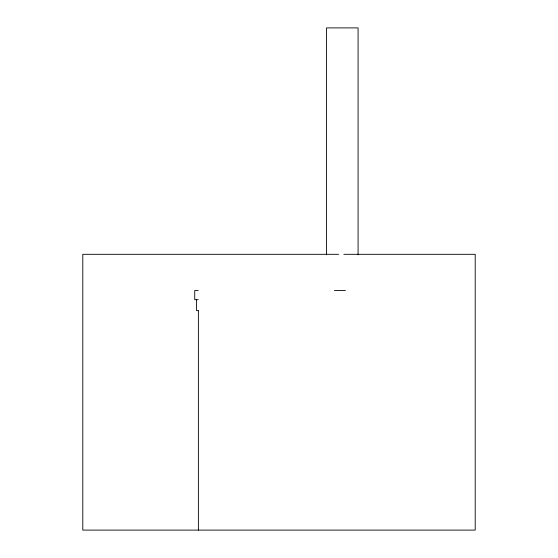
<?xml version="1.0" encoding="UTF-8"?>
<svg xmlns="http://www.w3.org/2000/svg" width="558" height="558" viewBox="0 0 558 558"><rect width="100%" height="100%" fill="white"/><g stroke="black" fill="none" stroke-linecap="round" stroke-linejoin="round"><path stroke-width="0.84" d="M338.601 254.315L82.786 254.315L82.786 530.1L475.214 530.1L475.214 254.315L343.826 254.315M198.216 290.523L194.735 290.523L194.735 299.667L198.223 299.667M334.388 290.523L345.451 290.523M198.223 310.639L196.562 310.639L196.562 299.667M358.083 254.866L358.083 27.9L326.493 27.9L326.493 254.866M198.39 310.639L198.39 530.1"/></g></svg>
